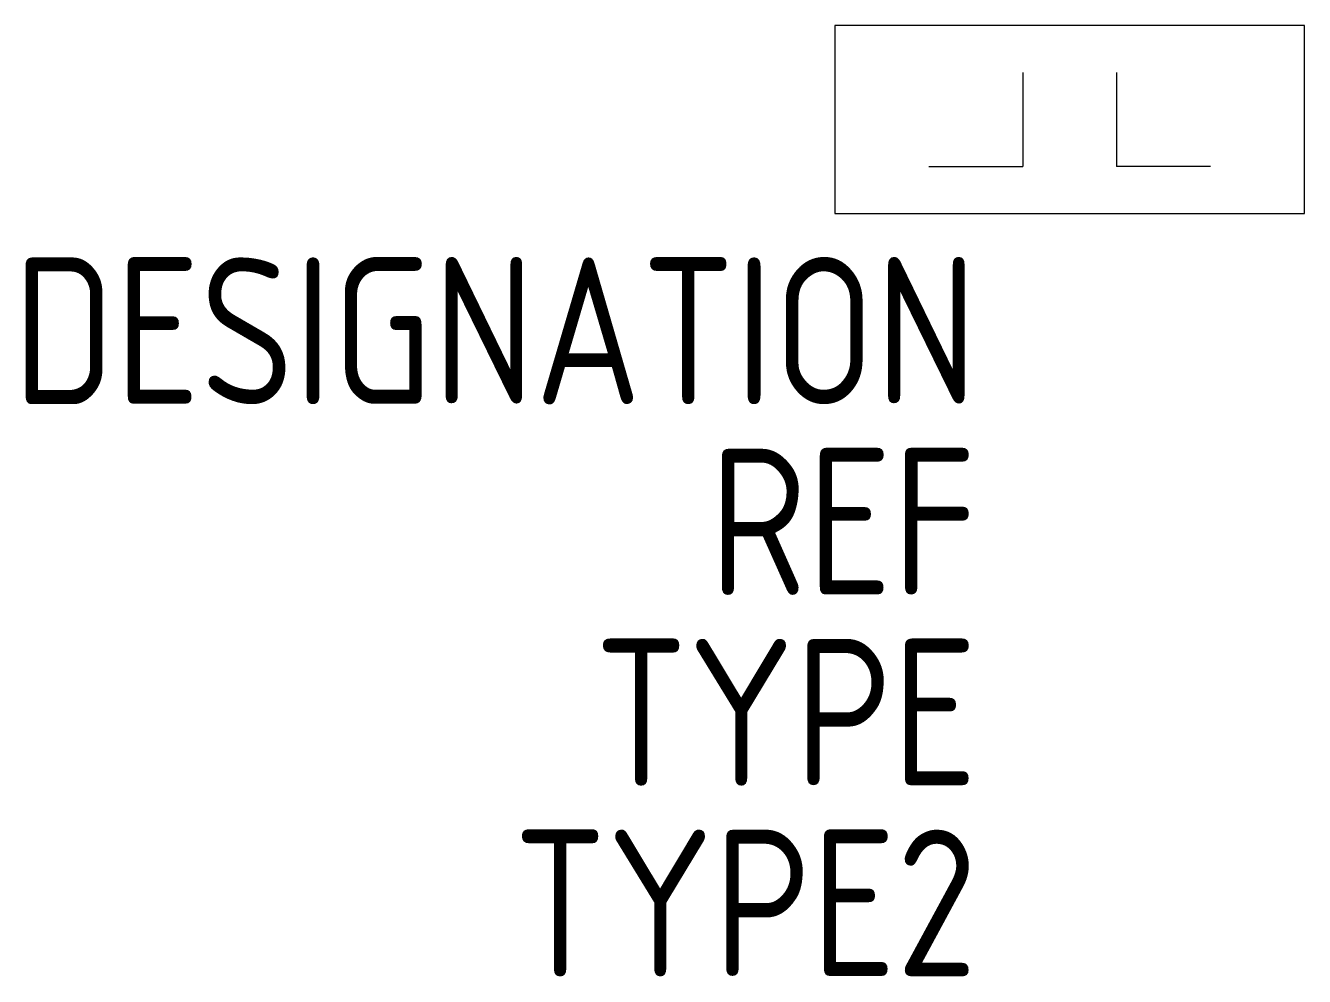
# Model space of a CAD drawing. Header units: millimetres. Extents: x -13.8 to 8, y -16.2 to 0.
import ezdxf
from ezdxf.enums import TextEntityAlignment as Align

# ---------------------------------------------------------------- set-up
doc = ezdxf.new("R2010")
doc.units = ezdxf.units.MM
for name, color, linetype in [('SYMB_FIL', 3, 'Continuous'), ('SYMB_FIL_FIN', 1, 'Continuous'), ('SYMB_TXT_NOM', 3, 'Continuous')]:
    doc.layers.add(name, color=color, linetype=linetype)
doc.styles.add('NET2_5', font='isocp.shx', dxfattribs={"width": 0.9, "height": 2.5})

msp = doc.modelspace()

# ---------------------------------------------------------------- linework, layer by layer
at = {"layer": 'SYMB_FIL'}
msp.add_lwpolyline([(0, -3.2), (8, -3.2), (8, 0), (0, 0)], close=True, dxfattribs=at)
at = {"layer": 'SYMB_FIL_FIN'}
for p, q in [((3.2, -0.8), (3.2, -2.4)), ((4.8, -0.8), (4.8, -2.4)), ((1.6, -2.4), (3.2, -2.4)), ((6.4, -2.4), (4.8, -2.4))]:
    msp.add_line(p, q, dxfattribs=at)

# ---------------------------------------------------------------- texts
at = {"layer": 'SYMB_TXT_NOM', "style": 'NET2_5', "width": 0.9, "flags": 8}
for tag, text, p in [('DESIGNATION', 'K?', (2.425, -6.45)), ('REF', '', (2.425, -9.7)), ('TYPE', '', (2.425, -12.95)), ('TYPE2', '', (2.425, -16.2))]:
    msp.add_attdef(tag, text=text, height=2.5, dxfattribs=at).set_placement(p, align=Align.RIGHT)

doc.saveas('drawing.dxf')
